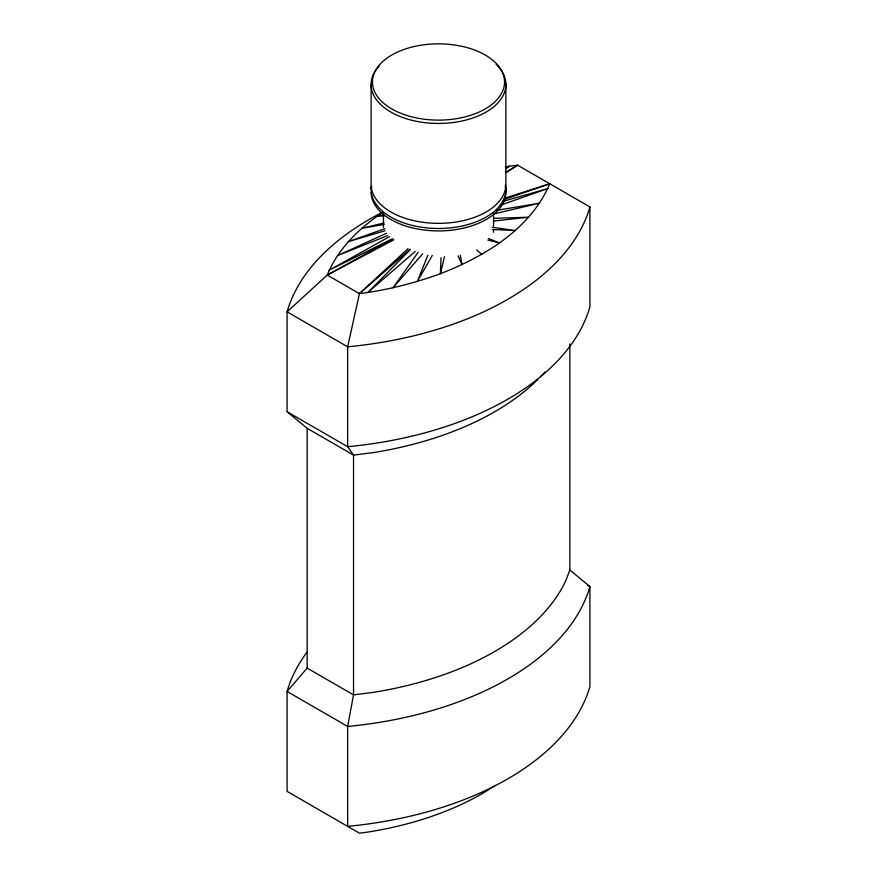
<?xml version="1.0" encoding="UTF-8"?>
<svg xmlns="http://www.w3.org/2000/svg" width="877" height="877" viewBox="0 0 877 877"><rect width="100%" height="100%" fill="white"/><g stroke="black" fill="none" stroke-linecap="round" stroke-linejoin="round"><path stroke-width="1.32" d="M441.021 257.674L440.386 273.745C414.196 283.194 387.053 290.144 359.417 293.652L327.231 275.071L287.086 311.839L287.086 411.741L307.158 428.327L353.541 455.108L372.561 452.707A275.619 159.132 0 0 0 537.678 379.62M408.035 248.651L359.417 293.652L347.654 346.81L347.654 446.711L353.541 455.108L353.541 694.88L347.654 726.452L347.654 826.353A294.003 169.743 0 0 0 589.914 686.494L589.914 586.581L569.842 569.995L569.842 343.927M444.464 256.764L440.386 273.745C484.597 256.435 530.388 229.248 549.769 183.764L504.319 198.334M393.806 239.827L327.231 275.071C337.996 248.619 359.493 227.812 383.008 212.322M569.842 569.995L565.676 580.98A275.619 159.132 0 0 1 372.561 692.479L353.541 694.88L307.158 668.11L307.158 428.327M427.888 255.196L417.331 281.473L432.262 255.47M418.197 252.258L393.028 287.788L422.648 253.793M307.158 668.11L287.086 691.482L287.086 791.394L359.417 833.15L367.715 832.098A257.246 148.52 0 0 0 490.901 788.28M410.37 249.528L367.715 292.611L415.205 251.436M359.417 293.652L410.041 249.189M505.974 168.527L509.285 166.224L517.583 165.183L589.914 206.939L589.914 306.84A294.003 169.743 0 0 1 347.654 446.711L287.086 411.741M506.15 172.517L517.583 165.183L505.974 172.265M505.81 168.329L509.285 166.224L505.295 166.992M389.552 236.647L329.05 270.28L391.405 239.257M327.231 275.071L393.071 238.774M386.406 233.293L337.404 255.667L387.612 235.584M385.058 228.612L348.333 241.635L385.091 230.739M500.142 205.284L547.95 188.544L502.477 201.502M503.595 199.638L549.769 183.764M384.115 222.933L361.73 228.327L384.104 224.435M493.356 214.054L539.596 203.157L496.919 210.305M493.543 221.048L528.667 217.2L493.718 218.329M384.17 215.227L377.428 215.895L384.279 215.841M492.315 229.544L515.27 230.508L492.249 227.275M487.809 240.046L499.572 242.94L488.478 238.555M587.579 585.233L589.914 586.581A294.003 169.743 0 0 1 347.654 726.452L287.086 691.482A294.003 169.743 0 0 1 306.983 652.17M476.671 249.967L481.725 254.374M458.134 255.909L461.927 264.679L460.326 255.24M505.886 83.743L505.886 183.644A67.408 38.917 0 0 1 439.881 223.35A67.408 38.917 0 0 1 371.114 185.244L371.114 85.332M493.554 212.727L493.554 226.091M383.446 214.032L383.446 227.395M495.308 785.386A257.246 148.52 0 0 1 493.126 786.844M545.012 371.903A275.619 159.132 0 0 1 540.517 376.748M589.914 206.939A294.003 169.743 0 0 1 347.654 346.81L287.086 311.839A294.003 169.743 0 0 1 380.925 213.056M493.554 229.949A55.065 31.791 0 0 1 493.334 232.328M505.13 186.121A67.408 38.917 0 0 1 444.288 230.772A67.408 38.917 0 0 1 371.114 192.797M371.3 188.983A67.408 38.917 0 0 1 371.782 186.439M505.426 184.959A67.408 38.917 0 0 1 439.881 228.469A67.408 38.917 0 0 1 371.3 186.549M496.174 64.394A67.408 38.917 0 0 1 439.881 123.438A67.408 38.917 0 0 1 379.445 65.775M392.764 109.493A66.06 38.139 0 0 0 502.642 91.087A66.06 38.139 0 0 0 420.094 45.352A66.06 38.139 0 0 0 392.764 109.493"/></g></svg>
